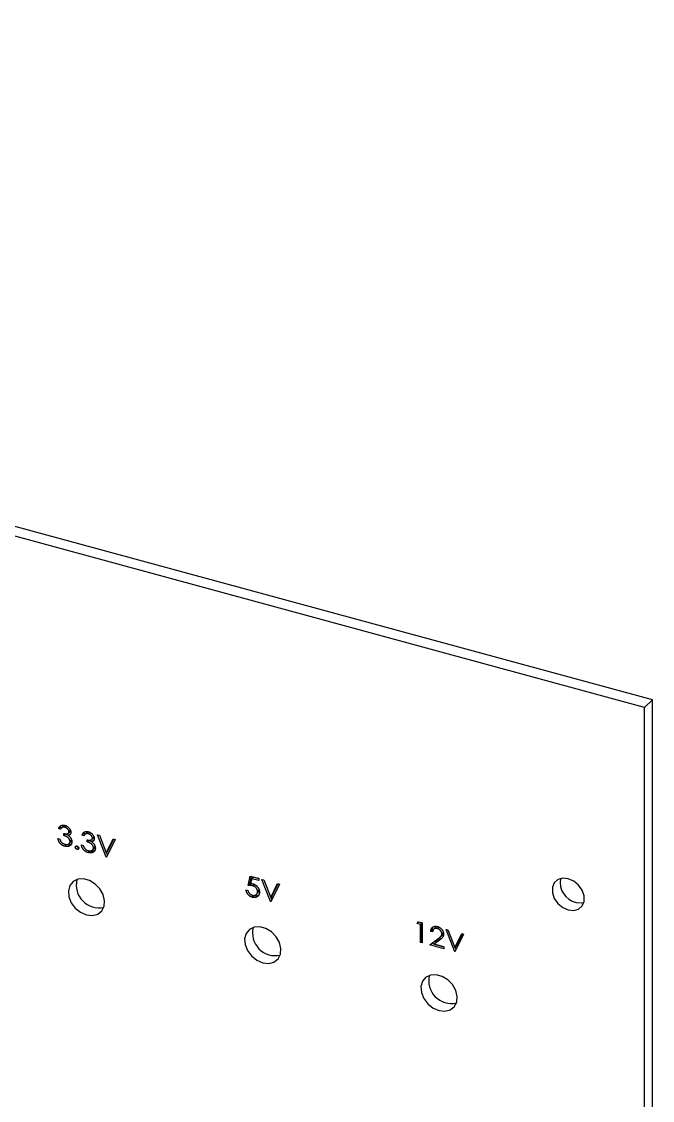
# Model space of a CAD drawing. Header units: millimetres. Extents: x 0 to 589, y 0 to 415.
# Drawn here: x 143.6 to 175.3, y 66.6 to 120.8 of the extents above; entities that cross this region are included whole.
import ezdxf

# ---------------------------------------------------------------- set-up
doc = ezdxf.new("R2010")
doc.units = ezdxf.units.MM

msp = doc.modelspace()

# ---------------------------------------------------------------- linework, layer by layer
at = {"color": 7, "linetype": 'Continuous', "lineweight": 25}
for p, q in [((175.258, 86.758), (49.965, 120.81)), ((174.869, 86.379), (49.576, 120.43)), ((174.869, 86.379), (175.258, 86.758)), ((175.258, 24.471), (175.258, 86.758)), ((174.869, 24.091), (174.869, 86.379)), ((145.545, 80.357), (145.467, 80.281)), ((145.56, 80.256), (145.467, 80.281)), ((145.545, 80.357), (145.581, 80.437)), ((145.621, 80.336), (145.545, 80.357)), ((145.695, 80.408), (145.598, 80.313)), ((145.854, 80.427), (145.776, 80.351)), ((146.061, 80.214), (145.983, 80.138)), ((145.428, 79.792), (145.52, 79.766)), ((145.719, 79.943), (145.719, 80.046)), ((145.797, 80.019), (145.719, 79.943)), ((145.959, 79.942), (145.797, 80.019)), ((145.945, 80.056), (146.042, 80.151)), ((146.033, 80.015), (145.956, 79.939)), ((145.985, 79.531), (146.083, 79.626)), ((146.114, 79.721), (146.036, 79.645)), ((146.723, 80.037), (146.645, 79.961)), ((146.737, 79.936), (146.645, 79.961)), ((146.723, 80.037), (146.758, 80.117)), ((146.799, 80.016), (146.723, 80.037)), ((146.872, 80.088), (146.775, 79.993)), ((146.896, 79.623), (146.896, 79.726)), ((146.974, 79.699), (146.896, 79.623)), ((147.031, 80.107), (146.953, 80.031)), ((147.136, 79.622), (146.974, 79.699)), ((147.122, 79.736), (147.219, 79.831)), ((147.211, 79.695), (147.133, 79.619)), ((147.239, 79.894), (147.161, 79.818)), ((147.412, 79.983), (147.511, 79.956)), ((147.849, 78.864), (147.412, 79.983)), ((147.511, 79.956), (147.855, 79.075)), ((147.855, 79.075), (148.199, 79.769)), ((148.298, 79.742), (147.862, 78.861)), ((147.933, 79.151), (148.235, 79.76)), ((148.199, 79.769), (148.298, 79.742)), ((145.85, 79.479), (145.772, 79.403)), ((146.365, 79.418), (146.301, 79.356)), ((146.465, 79.325), (146.387, 79.249)), ((146.605, 79.472), (146.698, 79.446)), ((147.027, 79.159), (146.949, 79.083)), ((147.163, 79.211), (147.26, 79.306)), ((147.291, 79.401), (147.214, 79.326)), ((147.933, 79.151), (147.855, 79.075)), ((147.915, 78.969), (147.869, 79.088)), ((147.878, 78.893), (147.849, 78.864)), ((147.862, 78.861), (147.849, 78.864)), ((154.972, 77.428), (155.078, 77.9)), ((155.05, 77.504), (154.972, 77.428)), ((155.05, 77.504), (155.135, 77.884)), ((155.078, 77.9), (155.501, 77.785)), ((155.15, 77.777), (155.095, 77.53)), ((155.228, 77.853), (155.15, 77.777)), ((155.501, 77.682), (155.15, 77.777)), ((155.277, 77.494), (155.2, 77.418)), ((155.501, 77.779), (155.228, 77.853)), ((155.501, 77.785), (155.501, 77.682)), ((155.66, 77.742), (155.759, 77.715)), ((156.097, 76.623), (155.66, 77.742)), ((155.759, 77.715), (156.103, 76.833)), ((156.103, 76.833), (156.447, 77.528)), ((156.546, 77.501), (156.11, 76.619)), ((156.181, 76.909), (156.483, 77.518)), ((156.447, 77.528), (156.546, 77.501)), ((154.866, 77.214), (154.959, 77.188)), ((155.259, 76.922), (155.181, 76.846)), ((155.387, 76.98), (155.484, 77.075)), ((155.526, 77.205), (155.448, 77.13)), ((156.126, 76.651), (156.097, 76.623)), ((156.11, 76.619), (156.097, 76.623)), ((156.181, 76.909), (156.103, 76.833)), ((156.163, 76.727), (156.117, 76.846)), ((163.459, 75.519), (163.52, 75.605)), ((163.537, 75.595), (163.459, 75.519)), ((163.618, 75.476), (163.459, 75.519)), ((163.52, 75.605), (163.711, 75.554)), ((163.537, 75.595), (163.54, 75.6)), ((163.696, 75.552), (163.537, 75.595)), ((163.696, 75.552), (163.618, 75.476)), ((163.618, 74.579), (163.618, 75.476)), ((163.696, 74.655), (163.696, 75.552)), ((163.711, 75.554), (163.711, 74.554)), ((164.368, 75.324), (164.27, 75.229)), ((164.543, 75.347), (164.466, 75.271)), ((164.094, 74.449), (164.494, 74.754)), ((164.212, 75.207), (164.134, 75.131)), ((164.226, 75.106), (164.134, 75.131)), ((164.252, 75.196), (164.212, 75.207)), ((164.651, 74.765), (164.393, 74.568)), ((164.651, 74.765), (164.573, 74.689)), ((164.615, 74.852), (164.712, 74.947)), ((164.767, 75.084), (164.689, 75.008)), ((164.901, 75.23), (165, 75.203)), ((165.338, 74.111), (164.901, 75.23)), ((165, 75.203), (165.344, 74.321)), ((165.344, 74.321), (165.688, 75.016)), ((165.787, 74.989), (165.351, 74.108)), ((165.422, 74.397), (165.724, 75.006)), ((165.688, 75.016), (165.787, 74.989)), ((163.696, 74.655), (163.618, 74.579)), ((163.711, 74.554), (163.618, 74.579)), ((163.711, 74.651), (163.696, 74.655)), ((164.795, 74.259), (164.094, 74.449)), ((164.795, 74.356), (164.188, 74.521)), ((164.573, 74.689), (164.315, 74.492)), ((164.393, 74.568), (164.315, 74.492)), ((164.315, 74.492), (164.795, 74.361)), ((164.795, 74.361), (164.795, 74.259)), ((165.422, 74.397), (165.344, 74.321)), ((165.404, 74.216), (165.358, 74.335)), ((165.367, 74.14), (165.338, 74.111)), ((165.351, 74.108), (165.338, 74.111))]:
    msp.add_line(p, q, dxfattribs=at)
at = {"color": 7, "linetype": 'Continuous', "lineweight": 25, "flags": 128}
for points in [[(146.862, 75.961), (147.159, 75.928), (147.423, 75.995), (147.627, 76.154), (147.748, 76.389), (147.773, 76.672), (147.699, 76.975), (147.535, 77.264), (147.297, 77.508), (147.013, 77.68), (146.712, 77.761), (146.427, 77.744), (146.19, 77.629), (146.025, 77.43), (145.951, 77.167), (145.976, 76.87), (146.097, 76.57), (146.301, 76.3), (146.565, 76.09), (146.862, 75.961)], [(171.036, 76.206), (171.314, 76.178), (171.557, 76.248), (171.738, 76.408), (171.835, 76.638), (171.835, 76.911), (171.738, 77.193), (171.557, 77.452), (171.314, 77.654), (171.036, 77.777), (170.759, 77.805), (170.515, 77.735), (170.334, 77.575), (170.238, 77.345), (170.238, 77.072), (170.334, 76.789), (170.515, 76.531), (170.759, 76.328), (171.036, 76.206)], [(171.425, 76.585), (171.702, 76.557), (171.82, 76.577)], [(155.706, 73.557), (156.003, 73.525), (156.268, 73.592), (156.471, 73.751), (156.592, 73.985), (156.617, 74.269), (156.543, 74.571), (156.379, 74.86), (156.141, 75.104), (155.857, 75.276), (155.556, 75.358), (155.271, 75.34), (155.034, 75.226), (154.869, 75.026), (154.796, 74.764), (154.82, 74.466), (154.941, 74.167), (155.145, 73.897), (155.41, 73.686), (155.706, 73.557)], [(164.551, 71.154), (164.847, 71.121), (165.112, 71.188), (165.316, 71.347), (165.436, 71.581), (165.461, 71.865), (165.387, 72.168), (165.223, 72.457), (164.985, 72.7), (164.701, 72.872), (164.4, 72.954), (164.116, 72.937), (163.878, 72.822), (163.714, 72.623), (163.64, 72.36), (163.665, 72.063), (163.785, 71.763), (163.989, 71.493), (164.254, 71.282), (164.551, 71.154)]]:
    msp.add_lwpolyline(points, dxfattribs=at)
at = {"color": 7, "linetype": 'Continuous', "lineweight": 25}
for centre, radius, start, end in [((147.485, 77.455), 1.139, 166, 282.6101), ((171.657, 77.592), 1.033, 169.2517, 257.0603), ((156.329, 75.051), 1.139, 166, 282.6101), ((165.173, 72.647), 1.139, 166, 282.6101)]:
    msp.add_arc(centre, radius, start, end, dxfattribs=at)
for points, knots in [([(145.467, 80.281), (145.47, 80.29), (145.475, 80.309), (145.485, 80.334), (145.496, 80.358), (145.51, 80.378), (145.524, 80.398), (145.541, 80.414), (145.559, 80.429), (145.579, 80.441), (145.6, 80.451), (145.622, 80.458), (145.645, 80.463), (145.669, 80.466), (145.694, 80.467), (145.72, 80.465), (145.747, 80.461), (145.765, 80.456), (145.775, 80.454)], [0, 0, 0, 0, 0.072625, 0.141977, 0.208985, 0.273957, 0.336889, 0.398745, 0.460116, 0.520825, 0.580994, 0.640152, 0.698622, 0.757271, 0.816427, 0.876254, 0.937165, 1, 1, 1, 1]), ([(145.776, 80.351), (145.764, 80.354), (145.741, 80.359), (145.708, 80.361), (145.677, 80.359), (145.654, 80.352), (145.636, 80.344), (145.624, 80.336), (145.612, 80.327), (145.601, 80.316), (145.589, 80.304), (145.579, 80.289), (145.569, 80.273), (145.563, 80.262), (145.56, 80.256)], [0, 0, 0, 0, 0.122712, 0.239685, 0.351816, 0.463766, 0.520818, 0.579448, 0.640604, 0.705298, 0.773634, 0.844669, 0.920057, 1, 1, 1, 1]), ([(145.854, 80.427), (145.827, 80.432), (145.774, 80.441), (145.713, 80.428), (145.695, 80.402), (145.689, 80.395)], [0, 0, 0, 0, 0.4201166, 0.8388747, 1, 1, 1, 1]), ([(145.775, 80.454), (145.788, 80.45), (145.815, 80.442), (145.854, 80.424), (145.892, 80.402), (145.928, 80.377), (145.961, 80.349), (145.991, 80.318), (146.016, 80.285), (146.038, 80.25), (146.055, 80.215), (146.067, 80.18), (146.075, 80.145), (146.076, 80.123), (146.076, 80.112)], [0, 0, 0, 0, 0.090254, 0.17854, 0.266093, 0.354631, 0.441886, 0.525747, 0.608114, 0.690197, 0.770821, 0.848326, 0.924012, 1, 1, 1, 1]), ([(145.983, 80.138), (145.983, 80.143), (145.983, 80.153), (145.98, 80.169), (145.975, 80.185), (145.969, 80.201), (145.961, 80.217), (145.95, 80.233), (145.938, 80.249), (145.925, 80.264), (145.91, 80.279), (145.893, 80.293), (145.876, 80.306), (145.858, 80.317), (145.839, 80.328), (145.819, 80.337), (145.798, 80.345), (145.783, 80.349), (145.776, 80.351)], [0, 0, 0, 0, 0.055275, 0.109966, 0.163247, 0.218076, 0.273301, 0.330909, 0.390995, 0.454176, 0.518862, 0.583311, 0.648517, 0.715031, 0.782502, 0.852323, 0.924928, 1, 1, 1, 1]), ([(146.032, 80.142), (146.033, 80.142), (146.044, 80.148), (146.056, 80.174), (146.059, 80.2), (146.061, 80.214)], [0, 0, 0, 0, 0.018185, 0.509232, 1, 1, 1, 1]), ([(145.772, 79.403), (145.761, 79.406), (145.739, 79.413), (145.707, 79.425), (145.677, 79.439), (145.648, 79.455), (145.62, 79.473), (145.594, 79.493), (145.569, 79.515), (145.546, 79.539), (145.524, 79.565), (145.504, 79.593), (145.486, 79.622), (145.471, 79.653), (145.457, 79.685), (145.445, 79.719), (145.435, 79.755), (145.43, 79.779), (145.428, 79.792)], [0, 0, 0, 0, 0.065541, 0.128963, 0.190377, 0.250092, 0.308548, 0.366398, 0.424542, 0.48317, 0.542243, 0.601739, 0.662506, 0.724856, 0.789128, 0.856346, 0.926295, 1, 1, 1, 1]), ([(145.52, 79.766), (145.523, 79.758), (145.528, 79.742), (145.536, 79.718), (145.545, 79.696), (145.554, 79.675), (145.565, 79.656), (145.576, 79.638), (145.588, 79.621), (145.597, 79.611), (145.601, 79.606)], [0, 0, 0, 0, 0.14977, 0.291316, 0.425966, 0.55216, 0.671527, 0.786122, 0.895325, 1, 1, 1, 1]), ([(145.719, 80.046), (145.732, 80.043), (145.757, 80.036), (145.793, 80.031), (145.828, 80.029), (145.861, 80.03), (145.89, 80.035), (145.916, 80.042), (145.937, 80.052), (145.955, 80.065), (145.967, 80.08), (145.977, 80.097), (145.982, 80.117), (145.983, 80.131), (145.983, 80.138)], [0, 0, 0, 0, 0.110166, 0.215787, 0.318027, 0.417574, 0.51165, 0.596162, 0.672935, 0.74367, 0.810677, 0.874059, 0.936696, 1, 1, 1, 1]), ([(146.036, 79.645), (146.036, 79.655), (146.035, 79.674), (146.028, 79.703), (146.017, 79.732), (146.001, 79.762), (145.982, 79.79), (145.959, 79.817), (145.933, 79.841), (145.909, 79.859), (145.888, 79.873), (145.87, 79.883), (145.85, 79.893), (145.828, 79.903), (145.803, 79.913), (145.777, 79.924), (145.749, 79.934), (145.729, 79.94), (145.719, 79.943)], [0, 0, 0, 0, 0.066909, 0.133485, 0.201035, 0.271234, 0.34288, 0.413836, 0.485977, 0.56023, 0.599884, 0.644055, 0.691892, 0.744688, 0.801492, 0.862858, 0.929328, 1, 1, 1, 1]), ([(146.129, 79.629), (146.128, 79.615), (146.127, 79.587), (146.118, 79.549), (146.103, 79.512), (146.083, 79.479), (146.057, 79.45), (146.027, 79.426), (145.992, 79.408), (145.954, 79.395), (145.912, 79.388), (145.867, 79.387), (145.821, 79.391), (145.788, 79.399), (145.772, 79.403)], [0, 0, 0, 0, 0.079648, 0.158922, 0.239619, 0.322609, 0.406035, 0.487602, 0.569685, 0.653036, 0.737436, 0.822478, 0.909748, 1, 1, 1, 1]), ([(145.774, 79.505), (145.783, 79.503), (145.802, 79.498), (145.83, 79.494), (145.856, 79.491), (145.88, 79.492), (145.904, 79.494), (145.925, 79.499), (145.946, 79.507), (145.964, 79.516), (145.981, 79.528), (145.996, 79.541), (146.008, 79.555), (146.019, 79.57), (146.027, 79.587), (146.032, 79.606), (146.036, 79.625), (146.036, 79.639), (146.036, 79.645)], [0, 0, 0, 0, 0.076072, 0.148752, 0.218403, 0.28576, 0.350598, 0.414964, 0.478069, 0.541761, 0.60435, 0.664075, 0.721464, 0.777587, 0.832644, 0.887844, 0.94346, 1, 1, 1, 1]), ([(146.076, 80.112), (146.076, 80.102), (146.075, 80.081), (146.069, 80.052), (146.06, 80.027), (146.046, 80.003), (146.029, 79.983), (146.008, 79.965), (145.984, 79.95), (145.965, 79.943), (145.956, 79.939)], [0, 0, 0, 0, 0.128068, 0.250608, 0.37063, 0.490072, 0.610375, 0.734313, 0.863217, 1, 1, 1, 1]), ([(145.956, 79.939), (145.966, 79.931), (145.988, 79.915), (146.018, 79.887), (146.045, 79.857), (146.06, 79.834), (146.067, 79.823)], [0, 0, 0, 0, 0.25388, 0.503009, 0.750291, 1, 1, 1, 1]), ([(146.067, 79.823), (146.072, 79.815), (146.082, 79.8), (146.094, 79.775), (146.105, 79.751), (146.114, 79.727), (146.121, 79.702), (146.125, 79.678), (146.128, 79.653), (146.129, 79.637), (146.129, 79.629)], [0, 0, 0, 0, 0.128136, 0.254173, 0.378112, 0.501712, 0.623986, 0.747096, 0.872875, 1, 1, 1, 1]), ([(146.07, 79.62), (146.08, 79.628), (146.108, 79.653), (146.112, 79.694), (146.114, 79.721)], [0, 0, 0, 0, 0.352188, 1, 1, 1, 1]), ([(146.645, 79.961), (146.647, 79.97), (146.652, 79.989), (146.662, 80.014), (146.674, 80.038), (146.687, 80.059), (146.702, 80.078), (146.718, 80.094), (146.736, 80.109), (146.756, 80.121), (146.777, 80.131), (146.8, 80.138), (146.823, 80.143), (146.847, 80.146), (146.872, 80.147), (146.898, 80.145), (146.925, 80.141), (146.943, 80.136), (146.952, 80.134)], [0, 0, 0, 0, 0.072625, 0.141977, 0.208985, 0.273957, 0.336889, 0.398745, 0.460116, 0.520825, 0.580994, 0.640152, 0.698622, 0.757271, 0.816427, 0.876254, 0.937165, 1, 1, 1, 1]), ([(146.953, 80.031), (146.941, 80.034), (146.919, 80.039), (146.885, 80.041), (146.855, 80.039), (146.831, 80.032), (146.814, 80.024), (146.801, 80.016), (146.789, 80.007), (146.778, 79.996), (146.767, 79.984), (146.757, 79.969), (146.747, 79.953), (146.741, 79.942), (146.737, 79.936)], [0, 0, 0, 0, 0.122712, 0.239685, 0.351816, 0.463766, 0.520818, 0.579448, 0.640604, 0.705298, 0.773634, 0.844669, 0.920057, 1, 1, 1, 1]), ([(147.031, 80.107), (147.005, 80.112), (146.952, 80.121), (146.89, 80.108), (146.872, 80.082), (146.867, 80.075)], [0, 0, 0, 0, 0.420117, 0.838875, 1, 1, 1, 1]), ([(146.896, 79.726), (146.909, 79.723), (146.934, 79.716), (146.97, 79.711), (147.005, 79.709), (147.038, 79.71), (147.068, 79.715), (147.093, 79.722), (147.115, 79.732), (147.132, 79.745), (147.145, 79.76), (147.154, 79.778), (147.16, 79.797), (147.16, 79.811), (147.161, 79.818)], [0, 0, 0, 0, 0.110166, 0.215787, 0.318027, 0.417574, 0.51165, 0.596162, 0.672935, 0.74367, 0.810677, 0.874059, 0.936696, 1, 1, 1, 1]), ([(146.952, 80.134), (146.965, 80.13), (146.992, 80.122), (147.031, 80.104), (147.069, 80.082), (147.105, 80.057), (147.138, 80.029), (147.168, 79.998), (147.194, 79.965), (147.215, 79.93), (147.232, 79.895), (147.244, 79.86), (147.252, 79.825), (147.253, 79.803), (147.253, 79.792)], [0, 0, 0, 0, 0.090254, 0.17854, 0.266093, 0.354631, 0.441886, 0.525747, 0.608114, 0.690197, 0.770821, 0.848326, 0.924012, 1, 1, 1, 1]), ([(147.161, 79.818), (147.161, 79.823), (147.16, 79.833), (147.157, 79.849), (147.153, 79.865), (147.146, 79.881), (147.138, 79.897), (147.128, 79.913), (147.116, 79.929), (147.102, 79.944), (147.087, 79.959), (147.071, 79.973), (147.053, 79.986), (147.035, 79.997), (147.016, 80.008), (146.996, 80.017), (146.975, 80.025), (146.961, 80.029), (146.953, 80.031)], [0, 0, 0, 0, 0.055275, 0.109966, 0.163247, 0.218076, 0.273301, 0.330909, 0.390995, 0.454176, 0.518862, 0.583311, 0.648517, 0.715031, 0.782502, 0.852323, 0.924928, 1, 1, 1, 1]), ([(147.253, 79.792), (147.253, 79.782), (147.252, 79.761), (147.247, 79.732), (147.237, 79.707), (147.224, 79.683), (147.207, 79.663), (147.186, 79.645), (147.161, 79.63), (147.142, 79.623), (147.133, 79.619)], [0, 0, 0, 0, 0.128068, 0.250608, 0.37063, 0.490072, 0.610375, 0.734313, 0.863217, 1, 1, 1, 1]), ([(147.209, 79.822), (147.21, 79.823), (147.222, 79.828), (147.233, 79.854), (147.237, 79.88), (147.239, 79.894)], [0, 0, 0, 0, 0.018185, 0.509232, 1, 1, 1, 1]), ([(145.601, 79.606), (145.607, 79.6), (145.619, 79.589), (145.637, 79.573), (145.657, 79.558), (145.678, 79.545), (145.7, 79.532), (145.724, 79.522), (145.748, 79.513), (145.765, 79.508), (145.774, 79.505)], [0, 0, 0, 0, 0.118271, 0.236178, 0.355663, 0.475904, 0.600127, 0.728608, 0.861313, 1, 1, 1, 1]), ([(146.129, 79.535), (146.112, 79.517), (146.072, 79.474), (145.968, 79.457), (145.889, 79.472), (145.85, 79.479)], [0, 0, 0, 0, 0.263116, 0.631321, 1, 1, 1, 1]), ([(146.301, 79.356), (146.301, 79.361), (146.302, 79.372), (146.307, 79.386), (146.315, 79.399), (146.326, 79.408), (146.339, 79.415), (146.354, 79.419), (146.37, 79.419), (146.381, 79.417), (146.387, 79.416)], [0, 0, 0, 0, 0.129097, 0.252046, 0.373905, 0.501038, 0.628171, 0.751376, 0.872426, 1, 1, 1, 1]), ([(146.387, 79.249), (146.381, 79.251), (146.37, 79.254), (146.354, 79.264), (146.339, 79.275), (146.326, 79.29), (146.315, 79.305), (146.307, 79.322), (146.302, 79.339), (146.301, 79.35), (146.301, 79.356)], [0, 0, 0, 0, 0.127757, 0.249414, 0.372796, 0.500111, 0.62861, 0.750643, 0.873768, 1, 1, 1, 1]), ([(146.465, 79.325), (146.459, 79.327), (146.448, 79.33), (146.432, 79.34), (146.417, 79.351), (146.403, 79.366), (146.393, 79.381), (146.385, 79.398), (146.38, 79.415), (146.379, 79.426), (146.379, 79.432)], [0, 0, 0, 0, 0.127757, 0.249414, 0.372796, 0.500111, 0.62861, 0.750643, 0.873768, 1, 1, 1, 1]), ([(146.387, 79.416), (146.393, 79.414), (146.404, 79.41), (146.42, 79.401), (146.435, 79.389), (146.448, 79.375), (146.459, 79.359), (146.467, 79.343), (146.472, 79.326), (146.473, 79.315), (146.473, 79.309)], [0, 0, 0, 0, 0.127519, 0.249986, 0.371792, 0.49887, 0.625948, 0.748492, 0.870959, 1, 1, 1, 1]), ([(146.473, 79.309), (146.473, 79.303), (146.472, 79.293), (146.467, 79.278), (146.459, 79.266), (146.448, 79.256), (146.435, 79.249), (146.42, 79.246), (146.404, 79.245), (146.393, 79.248), (146.387, 79.249)], [0, 0, 0, 0, 0.126178, 0.248821, 0.37154, 0.499984, 0.627244, 0.749226, 0.872298, 1, 1, 1, 1]), ([(146.949, 79.083), (146.938, 79.086), (146.917, 79.093), (146.885, 79.105), (146.854, 79.119), (146.825, 79.135), (146.797, 79.153), (146.771, 79.173), (146.746, 79.195), (146.723, 79.219), (146.701, 79.245), (146.682, 79.273), (146.664, 79.302), (146.648, 79.333), (146.634, 79.365), (146.622, 79.399), (146.612, 79.435), (146.608, 79.459), (146.605, 79.472)], [0, 0, 0, 0, 0.065541, 0.128963, 0.190377, 0.250092, 0.308548, 0.366398, 0.424542, 0.48317, 0.542243, 0.601739, 0.662506, 0.724856, 0.789128, 0.856346, 0.926295, 1, 1, 1, 1]), ([(146.698, 79.446), (146.7, 79.438), (146.705, 79.422), (146.713, 79.398), (146.722, 79.376), (146.732, 79.355), (146.742, 79.336), (146.753, 79.318), (146.765, 79.301), (146.774, 79.291), (146.779, 79.286)], [0, 0, 0, 0, 0.14977, 0.291316, 0.425966, 0.55216, 0.671527, 0.786122, 0.895325, 1, 1, 1, 1]), ([(146.779, 79.286), (146.784, 79.28), (146.796, 79.269), (146.815, 79.253), (146.834, 79.238), (146.856, 79.225), (146.878, 79.212), (146.901, 79.202), (146.926, 79.193), (146.942, 79.188), (146.951, 79.185)], [0, 0, 0, 0, 0.118271, 0.236178, 0.355663, 0.475904, 0.600127, 0.728608, 0.861313, 1, 1, 1, 1]), ([(147.214, 79.326), (147.213, 79.335), (147.212, 79.354), (147.205, 79.383), (147.194, 79.412), (147.178, 79.442), (147.159, 79.47), (147.137, 79.497), (147.111, 79.521), (147.087, 79.539), (147.066, 79.553), (147.047, 79.563), (147.027, 79.573), (147.005, 79.583), (146.981, 79.593), (146.954, 79.604), (146.926, 79.614), (146.906, 79.62), (146.896, 79.623)], [0, 0, 0, 0, 0.066909, 0.133485, 0.201035, 0.271234, 0.34288, 0.413836, 0.485977, 0.56023, 0.599884, 0.644055, 0.691892, 0.744688, 0.801492, 0.862858, 0.929328, 1, 1, 1, 1]), ([(147.306, 79.309), (147.306, 79.295), (147.305, 79.267), (147.295, 79.229), (147.281, 79.192), (147.26, 79.159), (147.235, 79.13), (147.204, 79.106), (147.17, 79.088), (147.131, 79.075), (147.089, 79.068), (147.045, 79.067), (146.998, 79.071), (146.966, 79.079), (146.949, 79.083)], [0, 0, 0, 0, 0.079648, 0.158922, 0.239619, 0.322609, 0.406035, 0.487602, 0.569685, 0.653036, 0.737436, 0.822478, 0.909748, 1, 1, 1, 1]), ([(146.951, 79.185), (146.961, 79.183), (146.979, 79.178), (147.007, 79.174), (147.033, 79.171), (147.058, 79.172), (147.081, 79.174), (147.103, 79.179), (147.123, 79.187), (147.142, 79.196), (147.158, 79.208), (147.173, 79.221), (147.186, 79.235), (147.196, 79.251), (147.204, 79.267), (147.209, 79.286), (147.213, 79.305), (147.214, 79.319), (147.214, 79.326)], [0, 0, 0, 0, 0.076072, 0.148752, 0.218403, 0.28576, 0.350598, 0.414964, 0.478069, 0.541761, 0.60435, 0.664075, 0.721464, 0.777587, 0.832644, 0.887844, 0.94346, 1, 1, 1, 1]), ([(147.306, 79.215), (147.289, 79.197), (147.249, 79.154), (147.146, 79.137), (147.067, 79.152), (147.027, 79.159)], [0, 0, 0, 0, 0.263116, 0.631321, 1, 1, 1, 1]), ([(147.133, 79.619), (147.144, 79.611), (147.166, 79.595), (147.195, 79.567), (147.222, 79.537), (147.237, 79.514), (147.245, 79.503)], [0, 0, 0, 0, 0.25388, 0.503009, 0.750291, 1, 1, 1, 1]), ([(147.245, 79.503), (147.25, 79.495), (147.259, 79.48), (147.272, 79.455), (147.283, 79.431), (147.291, 79.407), (147.298, 79.382), (147.303, 79.358), (147.306, 79.333), (147.306, 79.317), (147.306, 79.309)], [0, 0, 0, 0, 0.128136, 0.254173, 0.378112, 0.501712, 0.623986, 0.747096, 0.872875, 1, 1, 1, 1]), ([(147.247, 79.3), (147.257, 79.308), (147.285, 79.333), (147.289, 79.374), (147.291, 79.401)], [0, 0, 0, 0, 0.352188, 1, 1, 1, 1]), ([(155.277, 77.494), (155.269, 77.496), (155.253, 77.5), (155.227, 77.504), (155.201, 77.508), (155.173, 77.51), (155.144, 77.51), (155.114, 77.51), (155.082, 77.508), (155.061, 77.505), (155.05, 77.504)], [0, 0, 0, 0, 0.102203, 0.2110233, 0.3250997, 0.4465021, 0.5737877, 0.7089007, 0.8503579, 1, 1, 1, 1]), ([(155.095, 77.53), (155.106, 77.53), (155.127, 77.529), (155.158, 77.527), (155.188, 77.523), (155.207, 77.518), (155.216, 77.516)], [0, 0, 0, 0, 0.275068, 0.532901, 0.773973, 1, 1, 1, 1]), ([(155.216, 77.516), (155.228, 77.513), (155.25, 77.506), (155.284, 77.492), (155.315, 77.477), (155.345, 77.458), (155.374, 77.438), (155.401, 77.415), (155.426, 77.389), (155.45, 77.361), (155.471, 77.331), (155.49, 77.301), (155.506, 77.27), (155.519, 77.237), (155.529, 77.204), (155.536, 77.17), (155.54, 77.135), (155.541, 77.112), (155.541, 77.101)], [0, 0, 0, 0, 0.065808, 0.129394, 0.190894, 0.251281, 0.310815, 0.370371, 0.430768, 0.492881, 0.555104, 0.616067, 0.677256, 0.73826, 0.800762, 0.864778, 0.931045, 1, 1, 1, 1]), ([(155.181, 76.846), (155.171, 76.849), (155.151, 76.855), (155.121, 76.867), (155.092, 76.881), (155.065, 76.897), (155.039, 76.915), (155.015, 76.935), (154.991, 76.957), (154.969, 76.982), (154.949, 77.008), (154.93, 77.035), (154.914, 77.063), (154.9, 77.091), (154.888, 77.121), (154.879, 77.151), (154.871, 77.182), (154.868, 77.203), (154.866, 77.214)], [0, 0, 0, 0, 0.065421, 0.128708, 0.190236, 0.250724, 0.310637, 0.370766, 0.431615, 0.493523, 0.555883, 0.617342, 0.678668, 0.740711, 0.802985, 0.866803, 0.932347, 1, 1, 1, 1]), ([(154.959, 77.188), (154.961, 77.178), (154.966, 77.159), (154.975, 77.13), (154.987, 77.104), (155.001, 77.08), (155.018, 77.058), (155.037, 77.037), (155.058, 77.016), (155.082, 76.998), (155.107, 76.981), (155.133, 76.967), (155.159, 76.955), (155.177, 76.95), (155.187, 76.947)], [0, 0, 0, 0, 0.094687, 0.181994, 0.264377, 0.34218, 0.418618, 0.496509, 0.577369, 0.661511, 0.746733, 0.831258, 0.915206, 1, 1, 1, 1]), ([(155.2, 77.418), (155.192, 77.42), (155.175, 77.424), (155.15, 77.428), (155.123, 77.432), (155.095, 77.434), (155.066, 77.434), (155.036, 77.434), (155.004, 77.432), (154.983, 77.43), (154.972, 77.428)], [0, 0, 0, 0, 0.102203, 0.2110233, 0.3250997, 0.4465021, 0.5737877, 0.7089007, 0.8503579, 1, 1, 1, 1]), ([(155.541, 77.101), (155.541, 77.092), (155.54, 77.076), (155.538, 77.053), (155.535, 77.03), (155.529, 77.009), (155.523, 76.988), (155.515, 76.968), (155.505, 76.95), (155.494, 76.932), (155.482, 76.915), (155.468, 76.9), (155.454, 76.886), (155.439, 76.874), (155.422, 76.863), (155.405, 76.854), (155.386, 76.846), (155.367, 76.839), (155.346, 76.834), (155.325, 76.832), (155.303, 76.83), (155.28, 76.83), (155.256, 76.831), (155.232, 76.835), (155.207, 76.839), (155.19, 76.844), (155.181, 76.846)], [0, 0, 0, 0, 0.044014, 0.087434, 0.130118, 0.172554, 0.214555, 0.256298, 0.298438, 0.340849, 0.382715, 0.423924, 0.464246, 0.504074, 0.543862, 0.583567, 0.623094, 0.663229, 0.703551, 0.743938, 0.784541, 0.82575, 0.867757, 0.910745, 0.954914, 1, 1, 1, 1]), ([(155.187, 76.947), (155.195, 76.945), (155.213, 76.941), (155.238, 76.937), (155.263, 76.936), (155.287, 76.938), (155.309, 76.942), (155.331, 76.948), (155.352, 76.958), (155.372, 76.969), (155.389, 76.983), (155.405, 76.998), (155.419, 77.016), (155.43, 77.035), (155.438, 77.056), (155.444, 77.079), (155.448, 77.103), (155.448, 77.121), (155.448, 77.13)], [0, 0, 0, 0, 0.064207, 0.126425, 0.18768, 0.248216, 0.308305, 0.369661, 0.431699, 0.495947, 0.559758, 0.622295, 0.683911, 0.745092, 0.80674, 0.869087, 0.93329, 1, 1, 1, 1]), ([(155.448, 77.13), (155.448, 77.138), (155.448, 77.153), (155.445, 77.177), (155.439, 77.2), (155.432, 77.223), (155.422, 77.245), (155.411, 77.267), (155.397, 77.288), (155.381, 77.308), (155.363, 77.327), (155.344, 77.345), (155.323, 77.361), (155.301, 77.376), (155.278, 77.388), (155.253, 77.4), (155.227, 77.41), (155.209, 77.415), (155.2, 77.418)], [0, 0, 0, 0, 0.065351, 0.127916, 0.18836, 0.247216, 0.30563, 0.36377, 0.422661, 0.482687, 0.5433, 0.604118, 0.664965, 0.727413, 0.791468, 0.858055, 0.927037, 1, 1, 1, 1]), ([(155.533, 76.977), (155.52, 76.962), (155.486, 76.918), (155.384, 76.898), (155.301, 76.914), (155.259, 76.922)], [0, 0, 0, 0, 0.211092, 0.605167, 1, 1, 1, 1]), ([(155.473, 77.067), (155.488, 77.084), (155.521, 77.121), (155.524, 77.176), (155.526, 77.205)], [0, 0, 0, 0, 0.465769, 1, 1, 1, 1]), ([(164.134, 75.131), (164.134, 75.143), (164.136, 75.166), (164.141, 75.198), (164.149, 75.229), (164.16, 75.256), (164.174, 75.282), (164.191, 75.305), (164.211, 75.326), (164.233, 75.344), (164.258, 75.359), (164.284, 75.371), (164.312, 75.38), (164.341, 75.385), (164.371, 75.387), (164.403, 75.386), (164.436, 75.381), (164.459, 75.376), (164.47, 75.373)], [0, 0, 0, 0, 0.068791, 0.135103, 0.198979, 0.261904, 0.323495, 0.385195, 0.446969, 0.509765, 0.572251, 0.633405, 0.693251, 0.752583, 0.812579, 0.873275, 0.93555, 1, 1, 1, 1]), ([(164.212, 75.207), (164.212, 75.218), (164.213, 75.242), (164.219, 75.274), (164.227, 75.305), (164.236, 75.326), (164.241, 75.337), (164.242, 75.34)], [0, 0, 0, 0, 0.0687908, 0.1351033, 0.1989787, 0.2619043, 0.28, 0.28, 0.28, 0.28]), ([(164.543, 75.347), (164.509, 75.353), (164.44, 75.364), (164.375, 75.341), (164.358, 75.315), (164.358, 75.314)], [0, 0, 0, 0, 0.496995, 0.993012, 1, 1, 1, 1]), ([(164.47, 75.373), (164.482, 75.369), (164.504, 75.363), (164.536, 75.35), (164.567, 75.335), (164.596, 75.317), (164.624, 75.297), (164.65, 75.274), (164.674, 75.25), (164.696, 75.223), (164.716, 75.195), (164.734, 75.167), (164.749, 75.138), (164.761, 75.109), (164.77, 75.08), (164.777, 75.05), (164.781, 75.02), (164.782, 75.001), (164.782, 74.991)], [0, 0, 0, 0, 0.069475, 0.136517, 0.200789, 0.26383, 0.325735, 0.387291, 0.449509, 0.512968, 0.576275, 0.63758, 0.697903, 0.757172, 0.816599, 0.876653, 0.93729, 1, 1, 1, 1]), ([(164.466, 75.271), (164.457, 75.273), (164.442, 75.277), (164.418, 75.281), (164.396, 75.282), (164.375, 75.281), (164.355, 75.278), (164.336, 75.273), (164.318, 75.265), (164.301, 75.256), (164.285, 75.244), (164.271, 75.23), (164.26, 75.214), (164.249, 75.197), (164.241, 75.177), (164.234, 75.155), (164.229, 75.131), (164.227, 75.114), (164.226, 75.106)], [0, 0, 0, 0, 0.064439, 0.126547, 0.186887, 0.245878, 0.304041, 0.362191, 0.420976, 0.48066, 0.5406, 0.600689, 0.661936, 0.724443, 0.789038, 0.856314, 0.926352, 1, 1, 1, 1]), ([(164.689, 75.008), (164.689, 75.015), (164.689, 75.028), (164.686, 75.049), (164.681, 75.069), (164.674, 75.09), (164.664, 75.11), (164.653, 75.129), (164.64, 75.149), (164.625, 75.169), (164.608, 75.187), (164.591, 75.204), (164.572, 75.219), (164.552, 75.233), (164.532, 75.245), (164.511, 75.256), (164.488, 75.265), (164.473, 75.269), (164.466, 75.271)], [0, 0, 0, 0, 0.061965, 0.122122, 0.180988, 0.239933, 0.299906, 0.359989, 0.421776, 0.486576, 0.551535, 0.615018, 0.677259, 0.73973, 0.80305, 0.866495, 0.931973, 1, 1, 1, 1]), ([(164.494, 74.754), (164.504, 74.762), (164.523, 74.775), (164.549, 74.796), (164.573, 74.815), (164.594, 74.833), (164.612, 74.85), (164.629, 74.865), (164.642, 74.879), (164.656, 74.896), (164.669, 74.918), (164.681, 74.946), (164.688, 74.976), (164.689, 74.997), (164.689, 75.008)], [0, 0, 0, 0, 0.110803, 0.212829, 0.306101, 0.390647, 0.466924, 0.534481, 0.593587, 0.644557, 0.7362, 0.825024, 0.911986, 1, 1, 1, 1]), ([(164.782, 74.991), (164.782, 74.977), (164.781, 74.95), (164.772, 74.911), (164.759, 74.876), (164.743, 74.848), (164.727, 74.827), (164.712, 74.81), (164.695, 74.792), (164.676, 74.773), (164.654, 74.753), (164.629, 74.732), (164.602, 74.711), (164.583, 74.696), (164.573, 74.689)], [0, 0, 0, 0, 0.098702, 0.195672, 0.292422, 0.391343, 0.444462, 0.504229, 0.570352, 0.642546, 0.722288, 0.807921, 0.90047, 1, 1, 1, 1]), ([(164.701, 74.938), (164.705, 74.941), (164.727, 74.959), (164.758, 75.005), (164.764, 75.058), (164.767, 75.084)], [0, 0, 0, 0, 0.094574, 0.547645, 1, 1, 1, 1])]:
    msp.add_open_spline(points, degree=3, knots=knots, dxfattribs=at)

doc.saveas('drawing.dxf')
